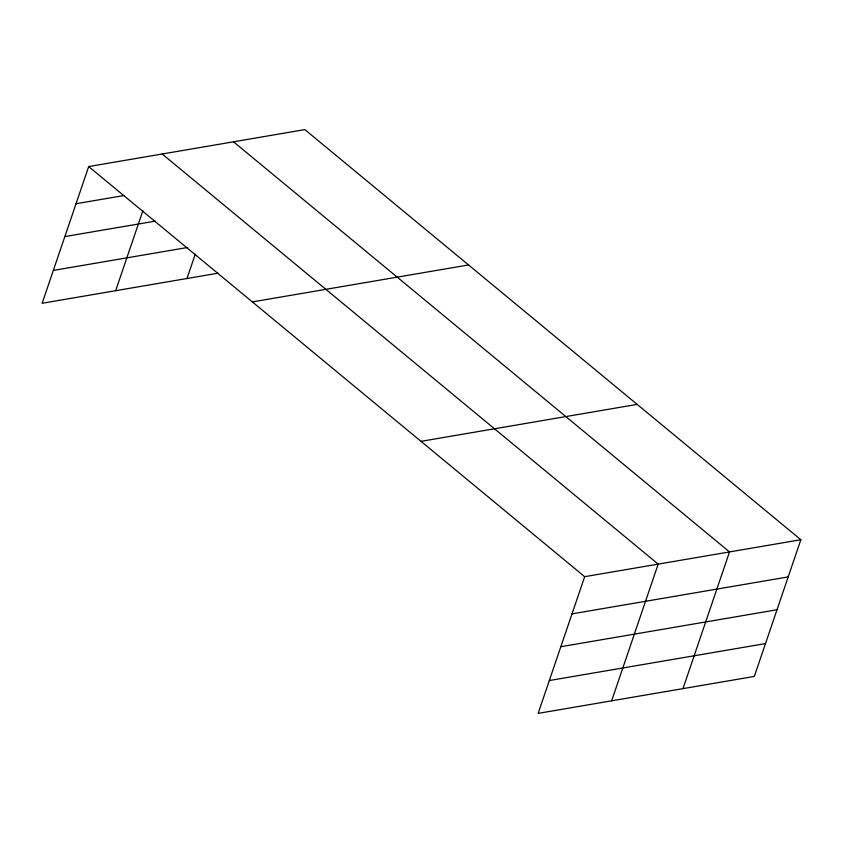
<?xml version="1.0" encoding="UTF-8"?>
<svg xmlns="http://www.w3.org/2000/svg" width="843" height="843" viewBox="0 0 843 843"><rect width="100%" height="100%" fill="white"/><g stroke="black" fill="none" stroke-linecap="round" stroke-linejoin="round"><path stroke-width="1.26" d="M800.85 539.731L584.673 576.686L538.14 713.389L754.316 676.434L800.85 539.731L304.86 129.611L88.684 166.566L42.15 303.269L218.116 273.185M115.649 290.709L142.91 210.634M186.988 278.506L195.27 254.175M611.639 700.828L658.172 564.125L162.183 153.995M682.978 688.636L729.511 551.923L233.522 141.803M76.039 203.732L123.742 195.576M64.848 236.577L155.207 221.14M53.33 270.424L187.789 247.442M252.363 301.899L468.539 264.955M421.005 441.342L637.171 404.387M572.028 613.862L788.194 576.907M560.837 646.707L777.014 609.752M549.32 680.543L765.497 643.588M88.684 166.566L584.673 576.686"/></g></svg>
